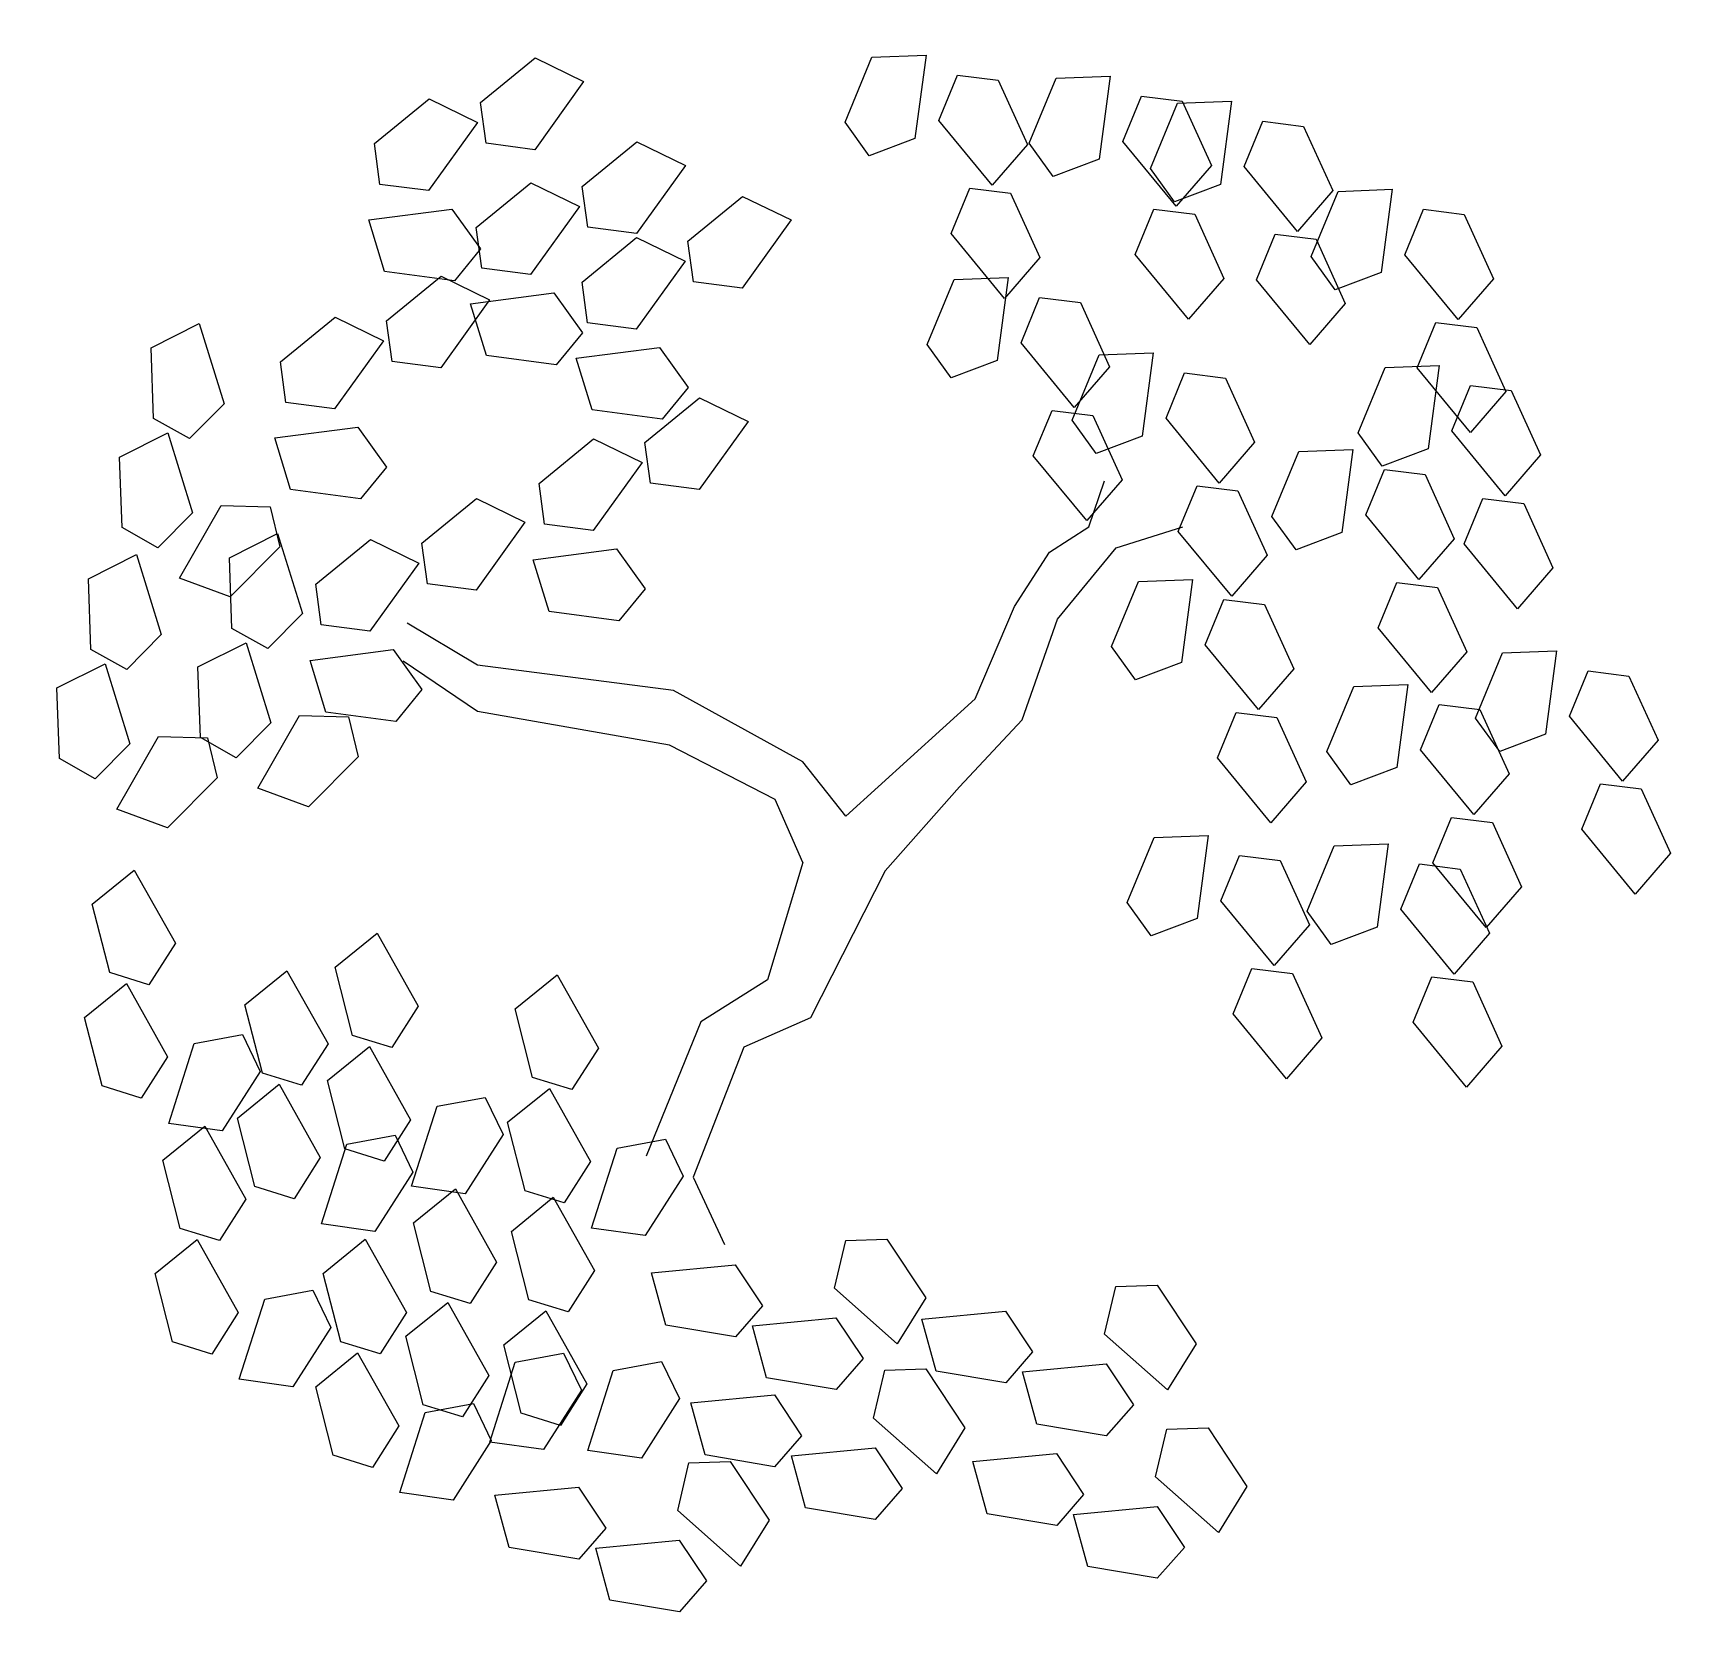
# Model space of a CAD drawing. Extents: x -7.1 to 7.4, y -7.2 to 7.
import ezdxf

# ---------------------------------------------------------------- set-up
doc = ezdxf.new("R2010")
doc.units = 0
doc.layers.get('0').update_dxf_attribs({"color": 84, "linetype": 'CONTINUOUS'})

# ---------------------------------------------------------------- blocks, each defined once
blk = doc.blocks.new('L', base_point=(1.3683, 0.5913))
at = {"color": 0}
for p, q in [((1.2809, 0.65), (1.3117, 0.675)), ((1.3117, 0.675), (1.3419, 0.6213)), ((1.2937, 0.5998), (1.2809, 0.65)), ((1.3419, 0.6213), (1.3225, 0.5909)), ((1.3225, 0.5909), (1.2937, 0.5998)), ((1.2753, 0.5668), (1.3061, 0.5917)), ((1.3061, 0.5917), (1.3362, 0.538)), ((1.2881, 0.5166), (1.2753, 0.5668)), ((1.337, 0.4891), (1.3557, 0.5478)), ((1.3557, 0.5478), (1.3911, 0.5544)), ((1.3911, 0.5544), (1.4042, 0.5272)), ((1.3362, 0.538), (1.3169, 0.5076)), ((1.4042, 0.5272), (1.3763, 0.4836)), ((1.3169, 0.5076), (1.2881, 0.5166)), ((1.3763, 0.4836), (1.337, 0.4891))]:
    blk.add_line(p, q, dxfattribs=at)

msp = doc.modelspace()

# ---------------------------------------------------------------- linework, layer by layer
at = {"color": 0}
for p, q in [((2.175, 2.685), (2.313, 3.091)), ((1.83, 2.463), (2.175, 2.685)), ((2.417, 2.5), (3.003, 2.685)), ((1.899, 1.871), (2.417, 2.5)), ((1.52, 1.983), (1.83, 2.463)), ((1.175, 1.17), (1.52, 1.983)), ((-3.207, 1.465), (-3.827, 1.835)), ((1.589, 0.985), (1.899, 1.871)), ((-3.207, 1.059), (-3.862, 1.502)), ((-1.482, 1.244), (-3.207, 1.465)), ((-0.343, 0.615), (-1.482, 1.244)), ((0.036, 0.135), (1.175, 1.17)), ((-1.516, 0.763), (-3.207, 1.059)), ((1.037, 0.394), (1.589, 0.985)), ((-0.585, 0.283), (-1.516, 0.763)), ((0.036, 0.135), (-0.343, 0.615)), ((0.381, -0.346), (1.037, 0.394)), ((-0.343, -0.272), (-0.585, 0.283)), ((-0.343, -0.272), (-0.653, -1.307)), ((0.381, -0.346), (-0.274, -1.64)), ((-0.653, -1.307), (-1.24, -1.676)), ((-1.24, -1.676), (-1.723, -2.86)), ((-0.274, -1.64), (-0.861, -1.898)), ((-0.861, -1.898), (-1.309, -3.044)), ((-1.309, -3.044), (-1.033, -3.636))]:
    msp.add_line(p, q, dxfattribs=at)

# ---------------------------------------------------------------- block references
at = {"color": 0, "xscale": 12, "yscale": 12, "zscale": 12}
for p, rotation in [((-2.896, 5.568), 295.0165150851705), ((0.588, 5.567), 190.1248425347958), ((2.209, 5.383), 190.1248425347958), ((3.278, 5.161), 190.1248425347958), ((-1.999, 4.829), 295.0165150851705), ((4.693, 4.385), 190.1248425347958), ((-1.068, 4.348), 295.0165150851705), ((-3.724, 3.646), 295.0165150851705), ((1.312, 3.609), 190.1248425347958), ((-5.207, 3.351), 347.8021081598379), ((2.589, 2.944), 190.1248425347958), ((5.107, 2.833), 190.1248425347958), ((-1.447, 2.574), 295.0165150851705), ((4.348, 2.094), 190.1248425347958), ((-3.413, 1.687), 295.0165150851705), ((-4.517, 1.502), 347.8021081598379), ((-5.759, 1.317), 347.8021081598379), ((2.934, 0.948), 190.1248425347958), ((6.142, 0.319), 190.1248425347958), ((4.831, 0.024), 190.1248425347958), ((3.072, -1.307), 190.1248425347958), ((4.658, -1.381), 190.1248425347958), ((-0.481, -3.672), 66.16076666471405), ((1.899, -4.079), 66.16076666471405), ((-0.136, -4.817), 66.16076666471405), ((2.348, -5.335), 66.16076666471405), ((-1.861, -5.631), 66.16076666471405)]:
    msp.add_blockref('L', p, dxfattribs=dict(at, rotation=rotation))
for p in [(-5.552, -1.344), (-3.413, -1.898), (-4.207, -2.23), (-1.827, -2.267), (-4.931, -3.598), (-2.724, -4.152), (-1.861, -4.226), (-3.517, -4.596)]:
    msp.add_blockref('L', p, dxfattribs=at)

doc.saveas('drawing.dxf')
